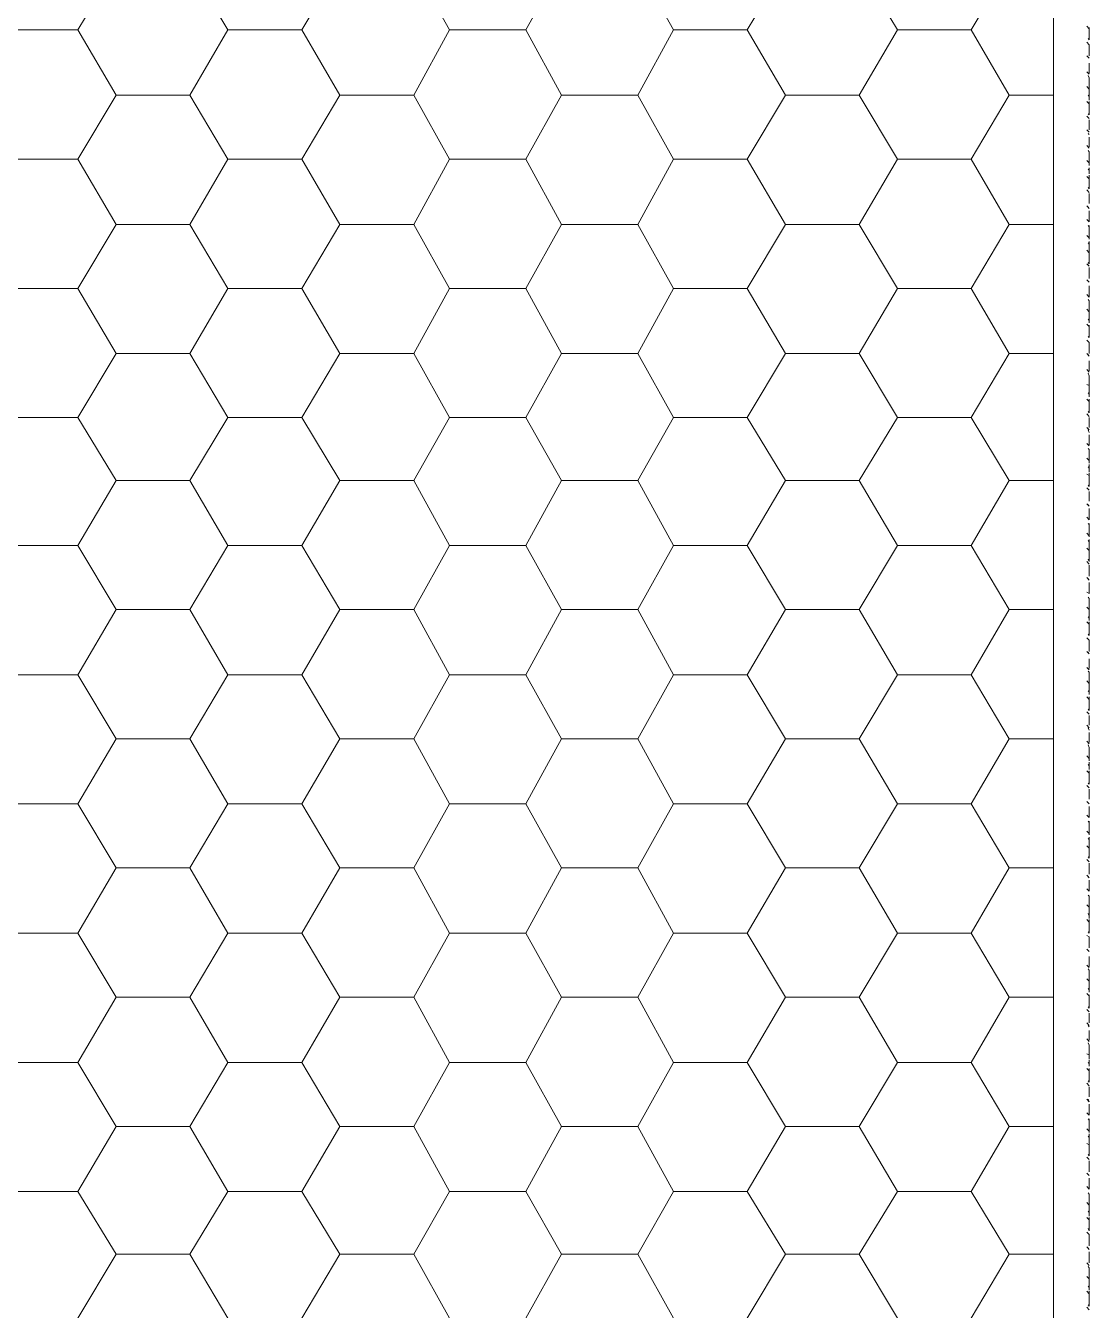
# Model space of a CAD drawing. Header units: millimetres. Extents: x 2928 to 3112, y 1220 to 1280.
# Drawn here: x 3056.894 to 3058.324, y 1271.571 to 1273.298 of the extents above; entities that cross this region are included whole.
import ezdxf

# ---------------------------------------------------------------- set-up
doc = ezdxf.new("R2010")
doc.units = ezdxf.units.MM

msp = doc.modelspace()

# ---------------------------------------------------------------- linework, layer by layer
at = {"color": 7, "linetype": 'Continuous', "lineweight": 5, "true_color": 0x000007}
for points in [[(3058.27562, 1268.15632), (3052.47342, 1268.15632), (3058.27562, 1268.15632), (3058.27562, 1274.95752), (3052.47342, 1274.95752), (3052.47342, 1268.15632)], [(3058.27562, 1268.15632), (3058.27562, 1274.95752), (3058.27562, 1274.95752)]]:
    msp.add_lwpolyline(points, dxfattribs=at)
at = {"color": 9, "linetype": 'Continuous', "lineweight": 13, "true_color": 0xbababa}
for points in [[(3056.964, 1273.29196), (3057.01528, 1273.37796), (3057.01528, 1273.37796)], [(3057.16579, 1273.29196), (3057.11452, 1273.37796), (3057.11452, 1273.37796)], [(3057.26503, 1273.29196), (3057.3163, 1273.37796), (3057.3163, 1273.37796)], [(3057.46351, 1273.29196), (3057.41554, 1273.37796), (3057.41554, 1273.37796)], [(3057.56606, 1273.29196), (3057.61402, 1273.37796), (3057.61402, 1273.37796)], [(3057.76453, 1273.29196), (3057.71657, 1273.37796), (3057.71657, 1273.37796)], [(3057.86377, 1273.29196), (3057.91505, 1273.37796), (3057.91505, 1273.37796)], [(3058.06556, 1273.29196), (3058.01429, 1273.37796), (3058.01429, 1273.37796)], [(3058.1648, 1273.29196), (3058.21607, 1273.37796), (3058.21607, 1273.37796)], [(3056.86476, 1273.29196), (3056.964, 1273.29196), (3056.964, 1273.29196)], [(3057.01528, 1273.2043), (3056.964, 1273.29196), (3056.964, 1273.29196)], [(3057.11452, 1273.2043), (3057.16579, 1273.29196), (3057.16579, 1273.29196)], [(3057.16579, 1273.29196), (3057.26503, 1273.29196), (3057.26503, 1273.29196)], [(3057.3163, 1273.2043), (3057.26503, 1273.29196), (3057.26503, 1273.29196)], [(3057.41554, 1273.2043), (3057.46351, 1273.29196), (3057.46351, 1273.29196)], [(3057.46351, 1273.29196), (3057.56606, 1273.29196), (3057.56606, 1273.29196)], [(3057.61402, 1273.2043), (3057.56606, 1273.29196), (3057.56606, 1273.29196)], [(3057.71657, 1273.2043), (3057.76453, 1273.29196), (3057.76453, 1273.29196)], [(3057.76453, 1273.29196), (3057.86377, 1273.29196), (3057.86377, 1273.29196)], [(3057.91505, 1273.2043), (3057.86377, 1273.29196), (3057.86377, 1273.29196)], [(3058.01429, 1273.2043), (3058.06556, 1273.29196), (3058.06556, 1273.29196)], [(3058.06556, 1273.29196), (3058.1648, 1273.29196), (3058.1648, 1273.29196)], [(3058.21607, 1273.2043), (3058.1648, 1273.29196), (3058.1648, 1273.29196)], [(3056.964, 1273.11829), (3057.01528, 1273.2043), (3057.01528, 1273.2043)], [(3057.01528, 1273.2043), (3057.11452, 1273.2043), (3057.11452, 1273.2043)], [(3057.16579, 1273.11829), (3057.11452, 1273.2043), (3057.11452, 1273.2043)], [(3057.26503, 1273.11829), (3057.3163, 1273.2043), (3057.3163, 1273.2043)], [(3057.3163, 1273.2043), (3057.41554, 1273.2043), (3057.41554, 1273.2043)], [(3057.46351, 1273.11829), (3057.41554, 1273.2043), (3057.41554, 1273.2043)], [(3057.56606, 1273.11829), (3057.61402, 1273.2043), (3057.61402, 1273.2043)], [(3057.61402, 1273.2043), (3057.71657, 1273.2043), (3057.71657, 1273.2043)], [(3057.76453, 1273.11829), (3057.71657, 1273.2043), (3057.71657, 1273.2043)], [(3057.86377, 1273.11829), (3057.91505, 1273.2043), (3057.91505, 1273.2043)], [(3057.91505, 1273.2043), (3058.01429, 1273.2043), (3058.01429, 1273.2043)], [(3058.06556, 1273.11829), (3058.01429, 1273.2043), (3058.01429, 1273.2043)], [(3058.1648, 1273.11829), (3058.21607, 1273.2043), (3058.21607, 1273.2043)], [(3058.21607, 1273.2043), (3058.27562, 1273.2043), (3058.27562, 1273.2043)], [(3056.86476, 1273.11829), (3056.964, 1273.11829), (3056.964, 1273.11829)], [(3057.01528, 1273.03063), (3056.964, 1273.11829), (3056.964, 1273.11829)], [(3057.11452, 1273.03063), (3057.16579, 1273.11829), (3057.16579, 1273.11829)], [(3057.16579, 1273.11829), (3057.26503, 1273.11829), (3057.26503, 1273.11829)], [(3057.3163, 1273.03063), (3057.26503, 1273.11829), (3057.26503, 1273.11829)], [(3057.41554, 1273.03063), (3057.46351, 1273.11829), (3057.46351, 1273.11829)], [(3057.46351, 1273.11829), (3057.56606, 1273.11829), (3057.56606, 1273.11829)], [(3057.61402, 1273.03063), (3057.56606, 1273.11829), (3057.56606, 1273.11829)], [(3057.71657, 1273.03063), (3057.76453, 1273.11829), (3057.76453, 1273.11829)], [(3057.76453, 1273.11829), (3057.86377, 1273.11829), (3057.86377, 1273.11829)], [(3057.91505, 1273.03063), (3057.86377, 1273.11829), (3057.86377, 1273.11829)], [(3058.01429, 1273.03063), (3058.06556, 1273.11829), (3058.06556, 1273.11829)], [(3058.06556, 1273.11829), (3058.1648, 1273.11829), (3058.1648, 1273.11829)], [(3058.21607, 1273.03063), (3058.1648, 1273.11829), (3058.1648, 1273.11829)], [(3056.964, 1272.94462), (3057.01528, 1273.03063), (3057.01528, 1273.03063)], [(3057.01528, 1273.03063), (3057.11452, 1273.03063), (3057.11452, 1273.03063)], [(3057.16579, 1272.94462), (3057.11452, 1273.03063), (3057.11452, 1273.03063)], [(3057.26503, 1272.94462), (3057.3163, 1273.03063), (3057.3163, 1273.03063)], [(3057.3163, 1273.03063), (3057.41554, 1273.03063), (3057.41554, 1273.03063)], [(3057.46351, 1272.94462), (3057.41554, 1273.03063), (3057.41554, 1273.03063)], [(3057.56606, 1272.94462), (3057.61402, 1273.03063), (3057.61402, 1273.03063)], [(3057.61402, 1273.03063), (3057.71657, 1273.03063), (3057.71657, 1273.03063)], [(3057.76453, 1272.94462), (3057.71657, 1273.03063), (3057.71657, 1273.03063)], [(3057.86377, 1272.94462), (3057.91505, 1273.03063), (3057.91505, 1273.03063)], [(3057.91505, 1273.03063), (3058.01429, 1273.03063), (3058.01429, 1273.03063)], [(3058.06556, 1272.94462), (3058.01429, 1273.03063), (3058.01429, 1273.03063)], [(3058.1648, 1272.94462), (3058.21607, 1273.03063), (3058.21607, 1273.03063)], [(3058.21607, 1273.03063), (3058.27562, 1273.03063), (3058.27562, 1273.03063)], [(3056.86476, 1272.94462), (3056.964, 1272.94462), (3056.964, 1272.94462)], [(3057.01528, 1272.85696), (3056.964, 1272.94462), (3056.964, 1272.94462)], [(3057.11452, 1272.85696), (3057.16579, 1272.94462), (3057.16579, 1272.94462)], [(3057.16579, 1272.94462), (3057.26503, 1272.94462), (3057.26503, 1272.94462)], [(3057.3163, 1272.85696), (3057.26503, 1272.94462), (3057.26503, 1272.94462)], [(3057.41554, 1272.85696), (3057.46351, 1272.94462), (3057.46351, 1272.94462)], [(3057.46351, 1272.94462), (3057.56606, 1272.94462), (3057.56606, 1272.94462)], [(3057.61402, 1272.85696), (3057.56606, 1272.94462), (3057.56606, 1272.94462)], [(3057.71657, 1272.85696), (3057.76453, 1272.94462), (3057.76453, 1272.94462)], [(3057.76453, 1272.94462), (3057.86377, 1272.94462), (3057.86377, 1272.94462)], [(3057.91505, 1272.85696), (3057.86377, 1272.94462), (3057.86377, 1272.94462)], [(3058.01429, 1272.85696), (3058.06556, 1272.94462), (3058.06556, 1272.94462)], [(3058.06556, 1272.94462), (3058.1648, 1272.94462), (3058.1648, 1272.94462)], [(3058.21607, 1272.85696), (3058.1648, 1272.94462), (3058.1648, 1272.94462)], [(3056.964, 1272.77095), (3057.01528, 1272.85696), (3057.01528, 1272.85696)], [(3057.01528, 1272.85696), (3057.11452, 1272.85696), (3057.11452, 1272.85696)], [(3057.16579, 1272.77095), (3057.11452, 1272.85696), (3057.11452, 1272.85696)], [(3057.26503, 1272.77095), (3057.3163, 1272.85696), (3057.3163, 1272.85696)], [(3057.3163, 1272.85696), (3057.41554, 1272.85696), (3057.41554, 1272.85696)], [(3057.46351, 1272.77095), (3057.41554, 1272.85696), (3057.41554, 1272.85696)], [(3057.56606, 1272.77095), (3057.61402, 1272.85696), (3057.61402, 1272.85696)], [(3057.61402, 1272.85696), (3057.71657, 1272.85696), (3057.71657, 1272.85696)], [(3057.76453, 1272.77095), (3057.71657, 1272.85696), (3057.71657, 1272.85696)], [(3057.86377, 1272.77095), (3057.91505, 1272.85696), (3057.91505, 1272.85696)], [(3057.91505, 1272.85696), (3058.01429, 1272.85696), (3058.01429, 1272.85696)], [(3058.06556, 1272.77095), (3058.01429, 1272.85696), (3058.01429, 1272.85696)], [(3058.1648, 1272.77095), (3058.21607, 1272.85696), (3058.21607, 1272.85696)], [(3058.21607, 1272.85696), (3058.27562, 1272.85696), (3058.27562, 1272.85696)], [(3056.86476, 1272.77095), (3056.964, 1272.77095), (3056.964, 1272.77095)], [(3057.01528, 1272.6866), (3056.964, 1272.77095), (3056.964, 1272.77095)], [(3057.11452, 1272.6866), (3057.16579, 1272.77095), (3057.16579, 1272.77095)], [(3057.16579, 1272.77095), (3057.26503, 1272.77095), (3057.26503, 1272.77095)], [(3057.3163, 1272.6866), (3057.26503, 1272.77095), (3057.26503, 1272.77095)], [(3057.41554, 1272.6866), (3057.46351, 1272.77095), (3057.46351, 1272.77095)], [(3057.46351, 1272.77095), (3057.56606, 1272.77095), (3057.56606, 1272.77095)], [(3057.61402, 1272.6866), (3057.56606, 1272.77095), (3057.56606, 1272.77095)], [(3057.71657, 1272.6866), (3057.76453, 1272.77095), (3057.76453, 1272.77095)], [(3057.76453, 1272.77095), (3057.86377, 1272.77095), (3057.86377, 1272.77095)], [(3057.91505, 1272.6866), (3057.86377, 1272.77095), (3057.86377, 1272.77095)], [(3058.01429, 1272.6866), (3058.06556, 1272.77095), (3058.06556, 1272.77095)], [(3058.06556, 1272.77095), (3058.1648, 1272.77095), (3058.1648, 1272.77095)], [(3058.21607, 1272.6866), (3058.1648, 1272.77095), (3058.1648, 1272.77095)], [(3056.964, 1272.59894), (3057.01528, 1272.6866), (3057.01528, 1272.6866)], [(3057.01528, 1272.6866), (3057.11452, 1272.6866), (3057.11452, 1272.6866)], [(3057.16579, 1272.59894), (3057.11452, 1272.6866), (3057.11452, 1272.6866)], [(3057.26503, 1272.59894), (3057.3163, 1272.6866), (3057.3163, 1272.6866)], [(3057.3163, 1272.6866), (3057.41554, 1272.6866), (3057.41554, 1272.6866)], [(3057.46351, 1272.59894), (3057.41554, 1272.6866), (3057.41554, 1272.6866)], [(3057.56606, 1272.59894), (3057.61402, 1272.6866), (3057.61402, 1272.6866)], [(3057.61402, 1272.6866), (3057.71657, 1272.6866), (3057.71657, 1272.6866)], [(3057.76453, 1272.59894), (3057.71657, 1272.6866), (3057.71657, 1272.6866)], [(3057.86377, 1272.59894), (3057.91505, 1272.6866), (3057.91505, 1272.6866)], [(3057.91505, 1272.6866), (3058.01429, 1272.6866), (3058.01429, 1272.6866)], [(3058.06556, 1272.59894), (3058.01429, 1272.6866), (3058.01429, 1272.6866)], [(3058.1648, 1272.59894), (3058.21607, 1272.6866), (3058.21607, 1272.6866)], [(3058.21607, 1272.6866), (3058.27562, 1272.6866), (3058.27562, 1272.6866)], [(3056.86476, 1272.59894), (3056.964, 1272.59894), (3056.964, 1272.59894)], [(3057.01528, 1272.51293), (3056.964, 1272.59894), (3056.964, 1272.59894)], [(3057.11452, 1272.51293), (3057.16579, 1272.59894), (3057.16579, 1272.59894)], [(3057.16579, 1272.59894), (3057.26503, 1272.59894), (3057.26503, 1272.59894)], [(3057.3163, 1272.51293), (3057.26503, 1272.59894), (3057.26503, 1272.59894)], [(3057.41554, 1272.51293), (3057.46351, 1272.59894), (3057.46351, 1272.59894)], [(3057.46351, 1272.59894), (3057.56606, 1272.59894), (3057.56606, 1272.59894)], [(3057.61402, 1272.51293), (3057.56606, 1272.59894), (3057.56606, 1272.59894)], [(3057.71657, 1272.51293), (3057.76453, 1272.59894), (3057.76453, 1272.59894)], [(3057.76453, 1272.59894), (3057.86377, 1272.59894), (3057.86377, 1272.59894)], [(3057.91505, 1272.51293), (3057.86377, 1272.59894), (3057.86377, 1272.59894)], [(3058.01429, 1272.51293), (3058.06556, 1272.59894), (3058.06556, 1272.59894)], [(3058.06556, 1272.59894), (3058.1648, 1272.59894), (3058.1648, 1272.59894)], [(3058.21607, 1272.51293), (3058.1648, 1272.59894), (3058.1648, 1272.59894)], [(3056.964, 1272.42527), (3057.01528, 1272.51293), (3057.01528, 1272.51293)], [(3057.01528, 1272.51293), (3057.11452, 1272.51293), (3057.11452, 1272.51293)], [(3057.16579, 1272.42527), (3057.11452, 1272.51293), (3057.11452, 1272.51293)], [(3057.26503, 1272.42527), (3057.3163, 1272.51293), (3057.3163, 1272.51293)], [(3057.3163, 1272.51293), (3057.41554, 1272.51293), (3057.41554, 1272.51293)], [(3057.46351, 1272.42527), (3057.41554, 1272.51293), (3057.41554, 1272.51293)], [(3057.56606, 1272.42527), (3057.61402, 1272.51293), (3057.61402, 1272.51293)], [(3057.61402, 1272.51293), (3057.71657, 1272.51293), (3057.71657, 1272.51293)], [(3057.76453, 1272.42527), (3057.71657, 1272.51293), (3057.71657, 1272.51293)], [(3057.86377, 1272.42527), (3057.91505, 1272.51293), (3057.91505, 1272.51293)], [(3057.91505, 1272.51293), (3058.01429, 1272.51293), (3058.01429, 1272.51293)], [(3058.06556, 1272.42527), (3058.01429, 1272.51293), (3058.01429, 1272.51293)], [(3058.1648, 1272.42527), (3058.21607, 1272.51293), (3058.21607, 1272.51293)], [(3058.21607, 1272.51293), (3058.27562, 1272.51293), (3058.27562, 1272.51293)], [(3056.86476, 1272.42527), (3056.964, 1272.42527), (3056.964, 1272.42527)], [(3057.01528, 1272.33926), (3056.964, 1272.42527), (3056.964, 1272.42527)], [(3057.11452, 1272.33926), (3057.16579, 1272.42527), (3057.16579, 1272.42527)], [(3057.16579, 1272.42527), (3057.26503, 1272.42527), (3057.26503, 1272.42527)], [(3057.3163, 1272.33926), (3057.26503, 1272.42527), (3057.26503, 1272.42527)], [(3057.41554, 1272.33926), (3057.46351, 1272.42527), (3057.46351, 1272.42527)], [(3057.46351, 1272.42527), (3057.56606, 1272.42527), (3057.56606, 1272.42527)], [(3057.61402, 1272.33926), (3057.56606, 1272.42527), (3057.56606, 1272.42527)], [(3057.71657, 1272.33926), (3057.76453, 1272.42527), (3057.76453, 1272.42527)], [(3057.76453, 1272.42527), (3057.86377, 1272.42527), (3057.86377, 1272.42527)], [(3057.91505, 1272.33926), (3057.86377, 1272.42527), (3057.86377, 1272.42527)], [(3058.01429, 1272.33926), (3058.06556, 1272.42527), (3058.06556, 1272.42527)], [(3058.06556, 1272.42527), (3058.1648, 1272.42527), (3058.1648, 1272.42527)], [(3058.21607, 1272.33926), (3058.1648, 1272.42527), (3058.1648, 1272.42527)], [(3056.964, 1272.2516), (3057.01528, 1272.33926), (3057.01528, 1272.33926)], [(3057.01528, 1272.33926), (3057.11452, 1272.33926), (3057.11452, 1272.33926)], [(3057.16579, 1272.2516), (3057.11452, 1272.33926), (3057.11452, 1272.33926)], [(3057.26503, 1272.2516), (3057.3163, 1272.33926), (3057.3163, 1272.33926)], [(3057.3163, 1272.33926), (3057.41554, 1272.33926), (3057.41554, 1272.33926)], [(3057.46351, 1272.2516), (3057.41554, 1272.33926), (3057.41554, 1272.33926)], [(3057.56606, 1272.2516), (3057.61402, 1272.33926), (3057.61402, 1272.33926)], [(3057.61402, 1272.33926), (3057.71657, 1272.33926), (3057.71657, 1272.33926)], [(3057.76453, 1272.2516), (3057.71657, 1272.33926), (3057.71657, 1272.33926)], [(3057.86377, 1272.2516), (3057.91505, 1272.33926), (3057.91505, 1272.33926)], [(3057.91505, 1272.33926), (3058.01429, 1272.33926), (3058.01429, 1272.33926)], [(3058.06556, 1272.2516), (3058.01429, 1272.33926), (3058.01429, 1272.33926)], [(3058.1648, 1272.2516), (3058.21607, 1272.33926), (3058.21607, 1272.33926)], [(3058.21607, 1272.33926), (3058.27562, 1272.33926), (3058.27562, 1272.33926)], [(3056.86476, 1272.2516), (3056.964, 1272.2516), (3056.964, 1272.2516)], [(3057.01528, 1272.16559), (3056.964, 1272.2516), (3056.964, 1272.2516)], [(3057.11452, 1272.16559), (3057.16579, 1272.2516), (3057.16579, 1272.2516)], [(3057.16579, 1272.2516), (3057.26503, 1272.2516), (3057.26503, 1272.2516)], [(3057.3163, 1272.16559), (3057.26503, 1272.2516), (3057.26503, 1272.2516)], [(3057.41554, 1272.16559), (3057.46351, 1272.2516), (3057.46351, 1272.2516)], [(3057.46351, 1272.2516), (3057.56606, 1272.2516), (3057.56606, 1272.2516)], [(3057.61402, 1272.16559), (3057.56606, 1272.2516), (3057.56606, 1272.2516)], [(3057.71657, 1272.16559), (3057.76453, 1272.2516), (3057.76453, 1272.2516)], [(3057.76453, 1272.2516), (3057.86377, 1272.2516), (3057.86377, 1272.2516)], [(3057.91505, 1272.16559), (3057.86377, 1272.2516), (3057.86377, 1272.2516)], [(3058.01429, 1272.16559), (3058.06556, 1272.2516), (3058.06556, 1272.2516)], [(3058.06556, 1272.2516), (3058.1648, 1272.2516), (3058.1648, 1272.2516)], [(3058.21607, 1272.16559), (3058.1648, 1272.2516), (3058.1648, 1272.2516)], [(3056.964, 1272.07793), (3057.01528, 1272.16559), (3057.01528, 1272.16559)], [(3057.01528, 1272.16559), (3057.11452, 1272.16559), (3057.11452, 1272.16559)], [(3057.16579, 1272.07793), (3057.11452, 1272.16559), (3057.11452, 1272.16559)], [(3057.26503, 1272.07793), (3057.3163, 1272.16559), (3057.3163, 1272.16559)], [(3057.3163, 1272.16559), (3057.41554, 1272.16559), (3057.41554, 1272.16559)], [(3057.46351, 1272.07793), (3057.41554, 1272.16559), (3057.41554, 1272.16559)], [(3057.56606, 1272.07793), (3057.61402, 1272.16559), (3057.61402, 1272.16559)], [(3057.61402, 1272.16559), (3057.71657, 1272.16559), (3057.71657, 1272.16559)], [(3057.76453, 1272.07793), (3057.71657, 1272.16559), (3057.71657, 1272.16559)], [(3057.86377, 1272.07793), (3057.91505, 1272.16559), (3057.91505, 1272.16559)], [(3057.91505, 1272.16559), (3058.01429, 1272.16559), (3058.01429, 1272.16559)], [(3058.06556, 1272.07793), (3058.01429, 1272.16559), (3058.01429, 1272.16559)], [(3058.1648, 1272.07793), (3058.21607, 1272.16559), (3058.21607, 1272.16559)], [(3058.21607, 1272.16559), (3058.27562, 1272.16559), (3058.27562, 1272.16559)], [(3056.86476, 1272.07793), (3056.964, 1272.07793), (3056.964, 1272.07793)], [(3057.01528, 1271.99192), (3056.964, 1272.07793), (3056.964, 1272.07793)], [(3057.11452, 1271.99192), (3057.16579, 1272.07793), (3057.16579, 1272.07793)], [(3057.16579, 1272.07793), (3057.26503, 1272.07793), (3057.26503, 1272.07793)], [(3057.3163, 1271.99192), (3057.26503, 1272.07793), (3057.26503, 1272.07793)], [(3057.41554, 1271.99192), (3057.46351, 1272.07793), (3057.46351, 1272.07793)], [(3057.46351, 1272.07793), (3057.56606, 1272.07793), (3057.56606, 1272.07793)], [(3057.61402, 1271.99192), (3057.56606, 1272.07793), (3057.56606, 1272.07793)], [(3057.71657, 1271.99192), (3057.76453, 1272.07793), (3057.76453, 1272.07793)], [(3057.76453, 1272.07793), (3057.86377, 1272.07793), (3057.86377, 1272.07793)], [(3057.91505, 1271.99192), (3057.86377, 1272.07793), (3057.86377, 1272.07793)], [(3058.01429, 1271.99192), (3058.06556, 1272.07793), (3058.06556, 1272.07793)], [(3058.06556, 1272.07793), (3058.1648, 1272.07793), (3058.1648, 1272.07793)], [(3058.21607, 1271.99192), (3058.1648, 1272.07793), (3058.1648, 1272.07793)], [(3056.964, 1271.90426), (3057.01528, 1271.99192), (3057.01528, 1271.99192)], [(3057.01528, 1271.99192), (3057.11452, 1271.99192), (3057.11452, 1271.99192)], [(3057.16579, 1271.90426), (3057.11452, 1271.99192), (3057.11452, 1271.99192)], [(3057.26503, 1271.90426), (3057.3163, 1271.99192), (3057.3163, 1271.99192)], [(3057.3163, 1271.99192), (3057.41554, 1271.99192), (3057.41554, 1271.99192)], [(3057.46351, 1271.90426), (3057.41554, 1271.99192), (3057.41554, 1271.99192)], [(3057.56606, 1271.90426), (3057.61402, 1271.99192), (3057.61402, 1271.99192)], [(3057.61402, 1271.99192), (3057.71657, 1271.99192), (3057.71657, 1271.99192)], [(3057.76453, 1271.90426), (3057.71657, 1271.99192), (3057.71657, 1271.99192)], [(3057.86377, 1271.90426), (3057.91505, 1271.99192), (3057.91505, 1271.99192)], [(3057.91505, 1271.99192), (3058.01429, 1271.99192), (3058.01429, 1271.99192)], [(3058.06556, 1271.90426), (3058.01429, 1271.99192), (3058.01429, 1271.99192)], [(3058.1648, 1271.90426), (3058.21607, 1271.99192), (3058.21607, 1271.99192)], [(3058.21607, 1271.99192), (3058.27562, 1271.99192), (3058.27562, 1271.99192)], [(3056.86476, 1271.90426), (3056.964, 1271.90426), (3056.964, 1271.90426)], [(3057.01528, 1271.81825), (3056.964, 1271.90426), (3056.964, 1271.90426)], [(3057.11452, 1271.81825), (3057.16579, 1271.90426), (3057.16579, 1271.90426)], [(3057.16579, 1271.90426), (3057.26503, 1271.90426), (3057.26503, 1271.90426)], [(3057.3163, 1271.81825), (3057.26503, 1271.90426), (3057.26503, 1271.90426)], [(3057.41554, 1271.81825), (3057.46351, 1271.90426), (3057.46351, 1271.90426)], [(3057.46351, 1271.90426), (3057.56606, 1271.90426), (3057.56606, 1271.90426)], [(3057.61402, 1271.81825), (3057.56606, 1271.90426), (3057.56606, 1271.90426)], [(3057.71657, 1271.81825), (3057.76453, 1271.90426), (3057.76453, 1271.90426)], [(3057.76453, 1271.90426), (3057.86377, 1271.90426), (3057.86377, 1271.90426)], [(3057.91505, 1271.81825), (3057.86377, 1271.90426), (3057.86377, 1271.90426)], [(3058.01429, 1271.81825), (3058.06556, 1271.90426), (3058.06556, 1271.90426)], [(3058.06556, 1271.90426), (3058.1648, 1271.90426), (3058.1648, 1271.90426)], [(3058.21607, 1271.81825), (3058.1648, 1271.90426), (3058.1648, 1271.90426)], [(3056.964, 1271.73059), (3057.01528, 1271.81825), (3057.01528, 1271.81825)], [(3057.01528, 1271.81825), (3057.11452, 1271.81825), (3057.11452, 1271.81825)], [(3057.16579, 1271.73059), (3057.11452, 1271.81825), (3057.11452, 1271.81825)], [(3057.26503, 1271.73059), (3057.3163, 1271.81825), (3057.3163, 1271.81825)], [(3057.3163, 1271.81825), (3057.41554, 1271.81825), (3057.41554, 1271.81825)], [(3057.46351, 1271.73059), (3057.41554, 1271.81825), (3057.41554, 1271.81825)], [(3057.56606, 1271.73059), (3057.61402, 1271.81825), (3057.61402, 1271.81825)], [(3057.61402, 1271.81825), (3057.71657, 1271.81825), (3057.71657, 1271.81825)], [(3057.76453, 1271.73059), (3057.71657, 1271.81825), (3057.71657, 1271.81825)], [(3057.86377, 1271.73059), (3057.91505, 1271.81825), (3057.91505, 1271.81825)], [(3057.91505, 1271.81825), (3058.01429, 1271.81825), (3058.01429, 1271.81825)], [(3058.06556, 1271.73059), (3058.01429, 1271.81825), (3058.01429, 1271.81825)], [(3058.1648, 1271.73059), (3058.21607, 1271.81825), (3058.21607, 1271.81825)], [(3058.21607, 1271.81825), (3058.27562, 1271.81825), (3058.27562, 1271.81825)], [(3056.86476, 1271.73059), (3056.964, 1271.73059), (3056.964, 1271.73059)], [(3057.01528, 1271.64624), (3056.964, 1271.73059), (3056.964, 1271.73059)], [(3057.11452, 1271.64624), (3057.16579, 1271.73059), (3057.16579, 1271.73059)], [(3057.16579, 1271.73059), (3057.26503, 1271.73059), (3057.26503, 1271.73059)], [(3057.3163, 1271.64624), (3057.26503, 1271.73059), (3057.26503, 1271.73059)], [(3057.41554, 1271.64624), (3057.46351, 1271.73059), (3057.46351, 1271.73059)], [(3057.46351, 1271.73059), (3057.56606, 1271.73059), (3057.56606, 1271.73059)], [(3057.61402, 1271.64624), (3057.56606, 1271.73059), (3057.56606, 1271.73059)], [(3057.71657, 1271.64624), (3057.76453, 1271.73059), (3057.76453, 1271.73059)], [(3057.76453, 1271.73059), (3057.86377, 1271.73059), (3057.86377, 1271.73059)], [(3057.91505, 1271.64624), (3057.86377, 1271.73059), (3057.86377, 1271.73059)], [(3058.01429, 1271.64624), (3058.06556, 1271.73059), (3058.06556, 1271.73059)], [(3058.06556, 1271.73059), (3058.1648, 1271.73059), (3058.1648, 1271.73059)], [(3058.21607, 1271.64624), (3058.1648, 1271.73059), (3058.1648, 1271.73059)], [(3056.964, 1271.56023), (3057.01528, 1271.64624), (3057.01528, 1271.64624)], [(3057.01528, 1271.64624), (3057.11452, 1271.64624), (3057.11452, 1271.64624)], [(3057.16579, 1271.56023), (3057.11452, 1271.64624), (3057.11452, 1271.64624)], [(3057.26503, 1271.56023), (3057.3163, 1271.64624), (3057.3163, 1271.64624)], [(3057.3163, 1271.64624), (3057.41554, 1271.64624), (3057.41554, 1271.64624)], [(3057.46351, 1271.56023), (3057.41554, 1271.64624), (3057.41554, 1271.64624)], [(3057.56606, 1271.56023), (3057.61402, 1271.64624), (3057.61402, 1271.64624)], [(3057.61402, 1271.64624), (3057.71657, 1271.64624), (3057.71657, 1271.64624)], [(3057.76453, 1271.56023), (3057.71657, 1271.64624), (3057.71657, 1271.64624)], [(3057.86377, 1271.56023), (3057.91505, 1271.64624), (3057.91505, 1271.64624)], [(3057.91505, 1271.64624), (3058.01429, 1271.64624), (3058.01429, 1271.64624)], [(3058.06556, 1271.56023), (3058.01429, 1271.64624), (3058.01429, 1271.64624)], [(3058.1648, 1271.56023), (3058.21607, 1271.64624), (3058.21607, 1271.64624)], [(3058.21607, 1271.64624), (3058.27562, 1271.64624), (3058.27562, 1271.64624)]]:
    msp.add_lwpolyline(points, dxfattribs=at)
at = {"color": 7, "linetype": 'Continuous', "lineweight": 20, "true_color": 0x000007}
for points in [[(3058.32358, 1273.29361), (3058.32027, 1273.29692), (3058.32027, 1273.29692)], [(3058.32358, 1273.287), (3058.32358, 1273.27873), (3058.32358, 1273.27873)], [(3058.32358, 1273.27211), (3058.32027, 1273.27542), (3058.32027, 1273.27542)], [(3058.32358, 1273.2688), (3058.32358, 1273.25722), (3058.32358, 1273.25722)], [(3058.32358, 1273.25392), (3058.32027, 1273.25722), (3058.32027, 1273.25722)], [(3058.32358, 1273.2473), (3058.32358, 1273.23903), (3058.32358, 1273.23903)], [(3058.32358, 1273.23241), (3058.32027, 1273.23572), (3058.32027, 1273.23572)], [(3058.32358, 1273.21257), (3058.32027, 1273.21587), (3058.32027, 1273.21587)], [(3058.32358, 1273.22745), (3058.32358, 1273.21753), (3058.32358, 1273.21753)], [(3058.32358, 1273.19272), (3058.32027, 1273.19603), (3058.32027, 1273.19603)], [(3058.32358, 1273.20926), (3058.32358, 1273.19768), (3058.32358, 1273.19768)], [(3058.32358, 1273.18776), (3058.32358, 1273.17783), (3058.32358, 1273.17783)], [(3058.32358, 1273.17287), (3058.32027, 1273.17618), (3058.32027, 1273.17618)], [(3058.32358, 1273.16956), (3058.32358, 1273.15798), (3058.32358, 1273.15798)], [(3058.32358, 1273.15468), (3058.32027, 1273.15798), (3058.32027, 1273.15798)], [(3058.32358, 1273.14806), (3058.32358, 1273.13648), (3058.32358, 1273.13648)], [(3058.32358, 1273.13317), (3058.32027, 1273.13648), (3058.32027, 1273.13648)], [(3058.32358, 1273.12821), (3058.32358, 1273.11829), (3058.32358, 1273.11829)], [(3058.32358, 1273.11333), (3058.32027, 1273.11663), (3058.32027, 1273.11663)], [(3058.32358, 1273.09182), (3058.32027, 1273.09513), (3058.32027, 1273.09513)], [(3058.32358, 1273.10671), (3058.32358, 1273.09844), (3058.32358, 1273.09844)], [(3058.32358, 1273.07363), (3058.32027, 1273.07694), (3058.32027, 1273.07694)], [(3058.32358, 1273.08852), (3058.32358, 1273.07859), (3058.32358, 1273.07859)], [(3058.32358, 1273.06701), (3058.32358, 1273.05874), (3058.32358, 1273.05874)], [(3058.32358, 1273.05213), (3058.32027, 1273.05544), (3058.32027, 1273.05544)], [(3058.32358, 1273.04882), (3058.32358, 1273.03724), (3058.32358, 1273.03724)], [(3058.32358, 1273.03393), (3058.32027, 1273.03724), (3058.32027, 1273.03724)], [(3058.32358, 1273.02897), (3058.32358, 1273.01905), (3058.32358, 1273.01905)], [(3058.32358, 1273.01243), (3058.32027, 1273.01574), (3058.32027, 1273.01574)], [(3058.32358, 1273.00747), (3058.32358, 1272.99755), (3058.32358, 1272.99755)], [(3058.32358, 1272.99259), (3058.32027, 1272.99589), (3058.32027, 1272.99589)], [(3058.32358, 1272.98928), (3058.32358, 1272.9777), (3058.32358, 1272.9777)], [(3058.32358, 1272.97439), (3058.32027, 1272.9777), (3058.32027, 1272.9777)], [(3058.32358, 1272.95289), (3058.32027, 1272.9562), (3058.32027, 1272.9562)], [(3058.32358, 1272.96778), (3058.32358, 1272.95785), (3058.32358, 1272.95785)], [(3058.32358, 1272.93304), (3058.32027, 1272.93635), (3058.32027, 1272.93635)], [(3058.32358, 1272.94793), (3058.32358, 1272.938), (3058.32358, 1272.938)], [(3058.32358, 1272.92808), (3058.32358, 1272.91981), (3058.32358, 1272.91981)], [(3058.32358, 1272.91319), (3058.32027, 1272.9165), (3058.32027, 1272.9165)], [(3058.32358, 1272.90823), (3058.32358, 1272.89831), (3058.32358, 1272.89831)], [(3058.32358, 1272.89335), (3058.32027, 1272.89665), (3058.32027, 1272.89665)], [(3058.32358, 1272.88673), (3058.32358, 1272.87846), (3058.32358, 1272.87846)], [(3058.32358, 1272.87184), (3058.32027, 1272.87515), (3058.32027, 1272.87515)], [(3058.32358, 1272.86854), (3058.32358, 1272.85696), (3058.32358, 1272.85696)], [(3058.32358, 1272.85365), (3058.32027, 1272.85696), (3058.32027, 1272.85696)], [(3058.32358, 1272.83215), (3058.32027, 1272.83546), (3058.32027, 1272.83546)], [(3058.32358, 1272.84703), (3058.32358, 1272.83876), (3058.32358, 1272.83876)], [(3058.32358, 1272.81395), (3058.32027, 1272.81561), (3058.32027, 1272.81561)], [(3058.32358, 1272.82719), (3058.32358, 1272.81726), (3058.32358, 1272.81726)], [(3058.32358, 1272.80899), (3058.32358, 1272.79907), (3058.32358, 1272.79907)], [(3058.32358, 1272.79245), (3058.32027, 1272.79576), (3058.32027, 1272.79576)], [(3058.32358, 1272.78749), (3058.32358, 1272.77757), (3058.32358, 1272.77757)], [(3058.32358, 1272.7726), (3058.32027, 1272.77591), (3058.32027, 1272.77591)], [(3058.32358, 1272.7693), (3058.32358, 1272.75772), (3058.32358, 1272.75772)], [(3058.32358, 1272.75441), (3058.32027, 1272.75772), (3058.32027, 1272.75772)], [(3058.32358, 1272.74779), (3058.32358, 1272.73622), (3058.32358, 1272.73622)], [(3058.32358, 1272.73291), (3058.32027, 1272.73622), (3058.32027, 1272.73622)], [(3058.32358, 1272.71306), (3058.32027, 1272.71637), (3058.32027, 1272.71637)], [(3058.32358, 1272.72795), (3058.32358, 1272.71802), (3058.32358, 1272.71802)], [(3058.32358, 1272.69321), (3058.32027, 1272.69487), (3058.32027, 1272.69487)], [(3058.32358, 1272.7081), (3058.32358, 1272.69818), (3058.32358, 1272.69818)], [(3058.32358, 1272.68825), (3058.32358, 1272.67833), (3058.32358, 1272.67833)], [(3058.32358, 1272.67337), (3058.32027, 1272.67667), (3058.32027, 1272.67667)], [(3058.32358, 1272.66675), (3058.32358, 1272.65848), (3058.32358, 1272.65848)], [(3058.32358, 1272.65186), (3058.32027, 1272.65517), (3058.32027, 1272.65517)], [(3058.32358, 1272.64856), (3058.32358, 1272.63698), (3058.32358, 1272.63698)], [(3058.32358, 1272.63367), (3058.32027, 1272.63698), (3058.32027, 1272.63698)], [(3058.32358, 1272.62871), (3058.32358, 1272.61878), (3058.32358, 1272.61878)], [(3058.32358, 1272.61217), (3058.32027, 1272.61548), (3058.32027, 1272.61548)], [(3058.32358, 1272.59232), (3058.32027, 1272.59563), (3058.32027, 1272.59563)], [(3058.32358, 1272.60721), (3058.32358, 1272.59728), (3058.32358, 1272.59728)], [(3058.32358, 1272.57413), (3058.32027, 1272.57743), (3058.32027, 1272.57743)], [(3058.32358, 1272.58901), (3058.32358, 1272.57743), (3058.32358, 1272.57743)], [(3058.32358, 1272.55262), (3058.32027, 1272.55593), (3058.32027, 1272.55593)], [(3058.32358, 1272.56751), (3058.32358, 1272.55759), (3058.32358, 1272.55759)], [(3058.32358, 1272.54932), (3058.32358, 1272.53774), (3058.32358, 1272.53774)], [(3058.32358, 1272.53443), (3058.32027, 1272.53608), (3058.32027, 1272.53608)], [(3058.32358, 1272.52781), (3058.32358, 1272.51954), (3058.32358, 1272.51954)], [(3058.32358, 1272.51293), (3058.32027, 1272.51624), (3058.32027, 1272.51624)], [(3058.32358, 1272.50797), (3058.32358, 1272.49804), (3058.32358, 1272.49804)], [(3058.32358, 1272.49308), (3058.32027, 1272.49639), (3058.32027, 1272.49639)], [(3058.32358, 1272.47158), (3058.32027, 1272.47489), (3058.32027, 1272.47489)], [(3058.32358, 1272.48646), (3058.32358, 1272.47819), (3058.32358, 1272.47819)], [(3058.32358, 1272.45338), (3058.32027, 1272.45669), (3058.32027, 1272.45669)], [(3058.32358, 1272.46827), (3058.32358, 1272.45669), (3058.32358, 1272.45669)], [(3058.32358, 1272.43188), (3058.32027, 1272.43519), (3058.32027, 1272.43519)], [(3058.32358, 1272.44677), (3058.32358, 1272.4385), (3058.32358, 1272.4385)], [(3058.32358, 1272.42858), (3058.32358, 1272.417), (3058.32358, 1272.417)], [(3058.32358, 1272.41369), (3058.32027, 1272.417), (3058.32027, 1272.417)], [(3058.32358, 1272.40873), (3058.32358, 1272.3988), (3058.32358, 1272.3988)], [(3058.32358, 1272.39219), (3058.32027, 1272.3955), (3058.32027, 1272.3955)], [(3058.32358, 1272.38723), (3058.32358, 1272.3773), (3058.32358, 1272.3773)], [(3058.32358, 1272.37234), (3058.32027, 1272.37565), (3058.32027, 1272.37565)], [(3058.32358, 1272.36903), (3058.32358, 1272.35745), (3058.32358, 1272.35745)], [(3058.32358, 1272.35415), (3058.32027, 1272.35745), (3058.32027, 1272.35745)], [(3058.32358, 1272.33264), (3058.32027, 1272.33595), (3058.32027, 1272.33595)], [(3058.32358, 1272.34753), (3058.32358, 1272.33926), (3058.32358, 1272.33926)], [(3058.32358, 1272.3128), (3058.32027, 1272.3161), (3058.32027, 1272.3161)], [(3058.32358, 1272.32768), (3058.32358, 1272.31776), (3058.32358, 1272.31776)], [(3058.32358, 1272.30783), (3058.32358, 1272.29791), (3058.32358, 1272.29791)], [(3058.32358, 1272.29295), (3058.32027, 1272.29626), (3058.32027, 1272.29626)], [(3058.32358, 1272.28799), (3058.32358, 1272.27806), (3058.32358, 1272.27806)], [(3058.32358, 1272.2731), (3058.32027, 1272.27641), (3058.32027, 1272.27641)], [(3058.32358, 1272.26648), (3058.32358, 1272.25821), (3058.32358, 1272.25821)], [(3058.32358, 1272.2516), (3058.32027, 1272.25491), (3058.32027, 1272.25491)], [(3058.32358, 1272.24829), (3058.32358, 1272.23671), (3058.32358, 1272.23671)], [(3058.32358, 1272.2334), (3058.32027, 1272.23671), (3058.32027, 1272.23671)], [(3058.32358, 1272.22844), (3058.32358, 1272.21852), (3058.32358, 1272.21852)], [(3058.32358, 1272.2119), (3058.32027, 1272.21521), (3058.32027, 1272.21521)], [(3058.32358, 1272.19205), (3058.32027, 1272.19536), (3058.32027, 1272.19536)], [(3058.32358, 1272.20694), (3058.32358, 1272.19702), (3058.32358, 1272.19702)], [(3058.32358, 1272.17386), (3058.32027, 1272.17717), (3058.32027, 1272.17717)], [(3058.32358, 1272.18875), (3058.32358, 1272.17882), (3058.32358, 1272.17882)], [(3058.32358, 1272.16724), (3058.32358, 1272.15732), (3058.32358, 1272.15732)], [(3058.32358, 1272.15236), (3058.32027, 1272.15567), (3058.32027, 1272.15567)], [(3058.32358, 1272.14905), (3058.32358, 1272.13747), (3058.32358, 1272.13747)], [(3058.32358, 1272.13417), (3058.32027, 1272.13747), (3058.32027, 1272.13747)], [(3058.32358, 1272.12755), (3058.32358, 1272.11928), (3058.32358, 1272.11928)], [(3058.32358, 1272.11266), (3058.32027, 1272.11597), (3058.32027, 1272.11597)], [(3058.32358, 1272.1077), (3058.32358, 1272.09778), (3058.32358, 1272.09778)], [(3058.32358, 1272.09282), (3058.32027, 1272.09612), (3058.32027, 1272.09612)], [(3058.32358, 1272.07297), (3058.32027, 1272.07462), (3058.32027, 1272.07462)], [(3058.32358, 1272.0862), (3058.32358, 1272.07793), (3058.32358, 1272.07793)], [(3058.32358, 1272.05312), (3058.32027, 1272.05643), (3058.32027, 1272.05643)], [(3058.32358, 1272.06801), (3058.32358, 1272.05808), (3058.32358, 1272.05808)], [(3058.32358, 1272.0465), (3058.32358, 1272.03823), (3058.32358, 1272.03823)], [(3058.32358, 1272.03162), (3058.32027, 1272.03493), (3058.32027, 1272.03493)], [(3058.32358, 1272.02831), (3058.32358, 1272.01673), (3058.32358, 1272.01673)], [(3058.32358, 1272.01342), (3058.32027, 1272.01673), (3058.32027, 1272.01673)], [(3058.32358, 1272.00846), (3058.32358, 1271.99854), (3058.32358, 1271.99854)], [(3058.32358, 1271.99358), (3058.32027, 1271.99688), (3058.32027, 1271.99688)], [(3058.32358, 1271.98696), (3058.32358, 1271.97704), (3058.32358, 1271.97704)], [(3058.32358, 1271.97207), (3058.32027, 1271.97538), (3058.32027, 1271.97538)], [(3058.32358, 1271.95388), (3058.32027, 1271.95719), (3058.32027, 1271.95719)], [(3058.32358, 1271.96877), (3058.32358, 1271.95719), (3058.32358, 1271.95719)], [(3058.32358, 1271.93238), (3058.32027, 1271.93569), (3058.32027, 1271.93569)], [(3058.32358, 1271.94726), (3058.32358, 1271.93899), (3058.32358, 1271.93899)], [(3058.32358, 1271.92742), (3058.32358, 1271.91749), (3058.32358, 1271.91749)], [(3058.32358, 1271.91418), (3058.32027, 1271.91584), (3058.32027, 1271.91584)], [(3058.32358, 1271.90757), (3058.32358, 1271.8993), (3058.32358, 1271.8993)], [(3058.32358, 1271.89268), (3058.32027, 1271.89599), (3058.32027, 1271.89599)], [(3058.32358, 1271.88772), (3058.32358, 1271.8778), (3058.32358, 1271.8778)], [(3058.32358, 1271.87283), (3058.32027, 1271.87614), (3058.32027, 1271.87614)], [(3058.32358, 1271.86622), (3058.32358, 1271.85795), (3058.32358, 1271.85795)], [(3058.32358, 1271.85133), (3058.32027, 1271.85464), (3058.32027, 1271.85464)], [(3058.32358, 1271.84803), (3058.32358, 1271.83645), (3058.32358, 1271.83645)], [(3058.32358, 1271.83314), (3058.32027, 1271.83645), (3058.32027, 1271.83645)], [(3058.32358, 1271.81164), (3058.32027, 1271.81495), (3058.32027, 1271.81495)], [(3058.32358, 1271.82818), (3058.32358, 1271.81825), (3058.32358, 1271.81825)], [(3058.32358, 1271.80833), (3058.32358, 1271.79675), (3058.32358, 1271.79675)], [(3058.32358, 1271.79344), (3058.32027, 1271.7951), (3058.32027, 1271.7951)], [(3058.32358, 1271.78848), (3058.32358, 1271.77856), (3058.32358, 1271.77856)], [(3058.32358, 1271.7736), (3058.32027, 1271.7769), (3058.32027, 1271.7769)], [(3058.32358, 1271.76698), (3058.32358, 1271.75706), (3058.32358, 1271.75706)], [(3058.32358, 1271.75209), (3058.32027, 1271.7554), (3058.32027, 1271.7554)], [(3058.32358, 1271.74879), (3058.32358, 1271.73721), (3058.32358, 1271.73721)], [(3058.32358, 1271.7339), (3058.32027, 1271.73721), (3058.32027, 1271.73721)], [(3058.32358, 1271.72728), (3058.32358, 1271.71901), (3058.32358, 1271.71901)], [(3058.32358, 1271.7124), (3058.32027, 1271.71571), (3058.32027, 1271.71571)], [(3058.32358, 1271.69255), (3058.32027, 1271.69586), (3058.32027, 1271.69586)], [(3058.32358, 1271.70744), (3058.32358, 1271.69751), (3058.32358, 1271.69751)], [(3058.32358, 1271.6727), (3058.32027, 1271.67601), (3058.32027, 1271.67601)], [(3058.32358, 1271.68759), (3058.32358, 1271.67766), (3058.32358, 1271.67766)], [(3058.32358, 1271.66774), (3058.32358, 1271.65782), (3058.32358, 1271.65782)], [(3058.32358, 1271.65285), (3058.32027, 1271.65616), (3058.32027, 1271.65616)], [(3058.32358, 1271.64955), (3058.32358, 1271.63797), (3058.32358, 1271.63797)], [(3058.32358, 1271.63135), (3058.32027, 1271.63466), (3058.32027, 1271.63466)], [(3058.32358, 1271.62804), (3058.32358, 1271.61647), (3058.32358, 1271.61647)], [(3058.32358, 1271.61316), (3058.32027, 1271.61647), (3058.32027, 1271.61647)], [(3058.32358, 1271.6082), (3058.32358, 1271.59827), (3058.32358, 1271.59827)], [(3058.32358, 1271.59331), (3058.32027, 1271.59662), (3058.32027, 1271.59662)], [(3058.32358, 1271.57181), (3058.32027, 1271.57512), (3058.32027, 1271.57512)], [(3058.32358, 1271.58669), (3058.32358, 1271.57677), (3058.32358, 1271.57677)]]:
    msp.add_lwpolyline(points, dxfattribs=at)
at = {"color": 252, "linetype": 'Continuous', "lineweight": 13, "true_color": 0x989898}
for points in [[(3058.32358, 1273.28369), (3058.32358, 1273.29526), (3058.32358, 1273.29526)], [(3058.32358, 1273.27873), (3058.32193, 1273.28038), (3058.32193, 1273.28038)], [(3058.32358, 1273.26053), (3058.32358, 1273.27211), (3058.32358, 1273.27211)], [(3058.32358, 1273.25392), (3058.32193, 1273.25557), (3058.32193, 1273.25557)], [(3058.32358, 1273.23407), (3058.32358, 1273.2473), (3058.32358, 1273.2473)], [(3058.32358, 1273.22745), (3058.32193, 1273.23076), (3058.32193, 1273.23076)], [(3058.32358, 1273.20926), (3058.32358, 1273.22249), (3058.32358, 1273.22249)], [(3058.32358, 1273.20264), (3058.32193, 1273.2043), (3058.32193, 1273.2043)], [(3058.32358, 1273.18445), (3058.32358, 1273.19603), (3058.32358, 1273.19603)], [(3058.32358, 1273.17783), (3058.32193, 1273.17949), (3058.32193, 1273.17949)], [(3058.32358, 1273.15798), (3058.32358, 1273.17122), (3058.32358, 1273.17122)], [(3058.32358, 1273.15137), (3058.32193, 1273.15302), (3058.32193, 1273.15302)], [(3058.32358, 1273.13483), (3058.32358, 1273.14475), (3058.32358, 1273.14475)], [(3058.32358, 1273.12821), (3058.32193, 1273.12987), (3058.32193, 1273.12987)], [(3058.32358, 1273.11002), (3058.32358, 1273.1216), (3058.32358, 1273.1216)], [(3058.32358, 1273.1034), (3058.32193, 1273.10506), (3058.32193, 1273.10506)], [(3058.32358, 1273.08355), (3058.32358, 1273.09679), (3058.32358, 1273.09679)], [(3058.32358, 1273.07859), (3058.32193, 1273.08025), (3058.32193, 1273.08025)], [(3058.32358, 1273.05874), (3058.32358, 1273.07198), (3058.32358, 1273.07198)], [(3058.32358, 1273.05213), (3058.32193, 1273.05378), (3058.32193, 1273.05378)], [(3058.32358, 1273.03393), (3058.32358, 1273.04551), (3058.32358, 1273.04551)], [(3058.32358, 1273.02732), (3058.32193, 1273.02897), (3058.32193, 1273.02897)], [(3058.32358, 1273.00416), (3058.32193, 1273.00582), (3058.32193, 1273.00582)], [(3058.32358, 1273.01078), (3058.32358, 1273.0207), (3058.32358, 1273.0207)], [(3058.32358, 1272.98432), (3058.32358, 1272.99755), (3058.32358, 1272.99755)], [(3058.32358, 1272.9777), (3058.32193, 1272.97935), (3058.32193, 1272.97935)], [(3058.32358, 1272.95951), (3058.32358, 1272.97274), (3058.32358, 1272.97274)], [(3058.32358, 1272.95289), (3058.32193, 1272.95454), (3058.32193, 1272.95454)], [(3058.32358, 1272.93304), (3058.32358, 1272.94627), (3058.32358, 1272.94627)], [(3058.32358, 1272.92808), (3058.32193, 1272.92973), (3058.32193, 1272.92973)], [(3058.32358, 1272.90823), (3058.32358, 1272.92146), (3058.32358, 1272.92146)], [(3058.32358, 1272.90162), (3058.32193, 1272.90327), (3058.32193, 1272.90327)], [(3058.32358, 1272.88342), (3058.32358, 1272.895), (3058.32358, 1272.895)], [(3058.32358, 1272.87846), (3058.32193, 1272.88011), (3058.32193, 1272.88011)], [(3058.32358, 1272.86027), (3058.32358, 1272.87184), (3058.32358, 1272.87184)], [(3058.32358, 1272.85365), (3058.32193, 1272.8553), (3058.32193, 1272.8553)], [(3058.32358, 1272.8338), (3058.32358, 1272.84703), (3058.32358, 1272.84703)], [(3058.32358, 1272.82719), (3058.32193, 1272.83049), (3058.32193, 1272.83049)], [(3058.32358, 1272.80899), (3058.32358, 1272.82222), (3058.32358, 1272.82222)], [(3058.32358, 1272.80238), (3058.32193, 1272.80403), (3058.32193, 1272.80403)], [(3058.32358, 1272.78418), (3058.32358, 1272.79576), (3058.32358, 1272.79576)], [(3058.32358, 1272.77757), (3058.32193, 1272.77922), (3058.32193, 1272.77922)], [(3058.32358, 1272.75772), (3058.32358, 1272.77095), (3058.32358, 1272.77095)], [(3058.32358, 1272.7511), (3058.32193, 1272.75441), (3058.32193, 1272.75441)], [(3058.32358, 1272.73456), (3058.32358, 1272.74779), (3058.32358, 1272.74779)], [(3058.32358, 1272.72795), (3058.32193, 1272.7296), (3058.32193, 1272.7296)], [(3058.32358, 1272.70975), (3058.32358, 1272.72133), (3058.32358, 1272.72133)], [(3058.32358, 1272.70314), (3058.32193, 1272.70479), (3058.32193, 1272.70479)], [(3058.32358, 1272.68329), (3058.32358, 1272.69652), (3058.32358, 1272.69652)], [(3058.32358, 1272.67833), (3058.32193, 1272.67998), (3058.32193, 1272.67998)], [(3058.32358, 1272.65848), (3058.32358, 1272.67171), (3058.32358, 1272.67171)], [(3058.32358, 1272.65186), (3058.32193, 1272.65352), (3058.32193, 1272.65352)], [(3058.32358, 1272.63367), (3058.32358, 1272.64525), (3058.32358, 1272.64525)], [(3058.32358, 1272.62705), (3058.32193, 1272.62871), (3058.32193, 1272.62871)], [(3058.32358, 1272.61051), (3058.32358, 1272.62044), (3058.32358, 1272.62044)], [(3058.32358, 1272.6039), (3058.32193, 1272.60555), (3058.32193, 1272.60555)], [(3058.32358, 1272.58405), (3058.32358, 1272.59728), (3058.32358, 1272.59728)], [(3058.32358, 1272.57743), (3058.32193, 1272.58074), (3058.32193, 1272.58074)], [(3058.32358, 1272.55924), (3058.32358, 1272.57247), (3058.32358, 1272.57247)], [(3058.32358, 1272.55262), (3058.32193, 1272.55428), (3058.32193, 1272.55428)], [(3058.32358, 1272.53443), (3058.32358, 1272.54601), (3058.32358, 1272.54601)], [(3058.32358, 1272.52781), (3058.32193, 1272.52947), (3058.32193, 1272.52947)], [(3058.32358, 1272.50797), (3058.32358, 1272.5212), (3058.32358, 1272.5212)], [(3058.32358, 1272.50135), (3058.32193, 1272.503), (3058.32193, 1272.503)], [(3058.32358, 1272.48316), (3058.32358, 1272.49639), (3058.32358, 1272.49639)], [(3058.32358, 1272.47819), (3058.32193, 1272.47985), (3058.32193, 1272.47985)], [(3058.32358, 1272.46), (3058.32358, 1272.47158), (3058.32358, 1272.47158)], [(3058.32358, 1272.45338), (3058.32193, 1272.45504), (3058.32193, 1272.45504)], [(3058.32358, 1272.43354), (3058.32358, 1272.44677), (3058.32358, 1272.44677)], [(3058.32358, 1272.42858), (3058.32193, 1272.43023), (3058.32193, 1272.43023)], [(3058.32358, 1272.40873), (3058.32358, 1272.42196), (3058.32358, 1272.42196)], [(3058.32358, 1272.40211), (3058.32193, 1272.40377), (3058.32193, 1272.40377)], [(3058.32358, 1272.38392), (3058.32358, 1272.3955), (3058.32358, 1272.3955)], [(3058.32358, 1272.3773), (3058.32193, 1272.37896), (3058.32193, 1272.37896)], [(3058.32358, 1272.35745), (3058.32358, 1272.37069), (3058.32358, 1272.37069)], [(3058.32358, 1272.35084), (3058.32193, 1272.35415), (3058.32193, 1272.35415)], [(3058.32358, 1272.3343), (3058.32358, 1272.34753), (3058.32358, 1272.34753)], [(3058.32358, 1272.32768), (3058.32193, 1272.33099), (3058.32193, 1272.33099)], [(3058.32358, 1272.30949), (3058.32358, 1272.32272), (3058.32358, 1272.32272)], [(3058.32358, 1272.30287), (3058.32193, 1272.30453), (3058.32193, 1272.30453)], [(3058.32358, 1272.27806), (3058.32193, 1272.27972), (3058.32193, 1272.27972)], [(3058.32358, 1272.28468), (3058.32358, 1272.29626), (3058.32358, 1272.29626)], [(3058.32358, 1272.25821), (3058.32358, 1272.27145), (3058.32358, 1272.27145)], [(3058.32358, 1272.2516), (3058.32193, 1272.25325), (3058.32193, 1272.25325)], [(3058.32358, 1272.22679), (3058.32193, 1272.22844), (3058.32193, 1272.22844)], [(3058.32358, 1272.2334), (3058.32358, 1272.24498), (3058.32358, 1272.24498)], [(3058.32358, 1272.21025), (3058.32358, 1272.22017), (3058.32358, 1272.22017)], [(3058.32358, 1272.20363), (3058.32193, 1272.20529), (3058.32193, 1272.20529)], [(3058.32358, 1272.18378), (3058.32358, 1272.19702), (3058.32358, 1272.19702)], [(3058.32358, 1272.17882), (3058.32193, 1272.18048), (3058.32193, 1272.18048)], [(3058.32358, 1272.15897), (3058.32358, 1272.17221), (3058.32358, 1272.17221)], [(3058.32358, 1272.15236), (3058.32193, 1272.15401), (3058.32193, 1272.15401)], [(3058.32358, 1272.13417), (3058.32358, 1272.14574), (3058.32358, 1272.14574)], [(3058.32358, 1272.12755), (3058.32193, 1272.1292), (3058.32193, 1272.1292)], [(3058.32358, 1272.1077), (3058.32358, 1272.12093), (3058.32358, 1272.12093)], [(3058.32358, 1272.10109), (3058.32193, 1272.10439), (3058.32193, 1272.10439)], [(3058.32358, 1272.08455), (3058.32358, 1272.09612), (3058.32358, 1272.09612)], [(3058.32358, 1272.07793), (3058.32193, 1272.07958), (3058.32193, 1272.07958)], [(3058.32358, 1272.05974), (3058.32358, 1272.07297), (3058.32358, 1272.07297)], [(3058.32358, 1272.05312), (3058.32193, 1272.05477), (3058.32193, 1272.05477)], [(3058.32358, 1272.03327), (3058.32358, 1272.0465), (3058.32358, 1272.0465)], [(3058.32358, 1272.02831), (3058.32193, 1272.02996), (3058.32193, 1272.02996)], [(3058.32358, 1272.00846), (3058.32358, 1272.02169), (3058.32358, 1272.02169)], [(3058.32358, 1272.00185), (3058.32193, 1272.0035), (3058.32193, 1272.0035)], [(3058.32358, 1271.98365), (3058.32358, 1271.99523), (3058.32358, 1271.99523)], [(3058.32358, 1271.97704), (3058.32193, 1271.97869), (3058.32193, 1271.97869)], [(3058.32358, 1271.95719), (3058.32358, 1271.97042), (3058.32358, 1271.97042)], [(3058.32358, 1271.95223), (3058.32193, 1271.95388), (3058.32193, 1271.95388)], [(3058.32358, 1271.93403), (3058.32358, 1271.94726), (3058.32358, 1271.94726)], [(3058.32358, 1271.92742), (3058.32193, 1271.93072), (3058.32193, 1271.93072)], [(3058.32358, 1271.90922), (3058.32358, 1271.92245), (3058.32358, 1271.92245)], [(3058.32358, 1271.90261), (3058.32193, 1271.90426), (3058.32193, 1271.90426)], [(3058.32358, 1271.88441), (3058.32358, 1271.89599), (3058.32358, 1271.89599)], [(3058.32358, 1271.8778), (3058.32193, 1271.87945), (3058.32193, 1271.87945)], [(3058.32358, 1271.85795), (3058.32358, 1271.87118), (3058.32358, 1271.87118)], [(3058.32358, 1271.85133), (3058.32193, 1271.85464), (3058.32193, 1271.85464)], [(3058.32358, 1271.83314), (3058.32358, 1271.84637), (3058.32358, 1271.84637)], [(3058.32358, 1271.82652), (3058.32193, 1271.82818), (3058.32193, 1271.82818)], [(3058.32358, 1271.80998), (3058.32358, 1271.81991), (3058.32358, 1271.81991)], [(3058.32358, 1271.80337), (3058.32193, 1271.80502), (3058.32193, 1271.80502)], [(3058.32358, 1271.78352), (3058.32358, 1271.79675), (3058.32358, 1271.79675)], [(3058.32358, 1271.77856), (3058.32193, 1271.78021), (3058.32193, 1271.78021)], [(3058.32358, 1271.75871), (3058.32358, 1271.77194), (3058.32358, 1271.77194)], [(3058.32358, 1271.75209), (3058.32193, 1271.75375), (3058.32193, 1271.75375)], [(3058.32358, 1271.7339), (3058.32358, 1271.74548), (3058.32358, 1271.74548)], [(3058.32358, 1271.72728), (3058.32193, 1271.72894), (3058.32193, 1271.72894)], [(3058.32358, 1271.70744), (3058.32358, 1271.72067), (3058.32358, 1271.72067)], [(3058.32358, 1271.70247), (3058.32193, 1271.70413), (3058.32193, 1271.70413)], [(3058.32358, 1271.68428), (3058.32358, 1271.69586), (3058.32358, 1271.69586)], [(3058.32358, 1271.67766), (3058.32193, 1271.68097), (3058.32193, 1271.68097)], [(3058.32358, 1271.65947), (3058.32358, 1271.6727), (3058.32358, 1271.6727)], [(3058.32358, 1271.65285), (3058.32193, 1271.65451), (3058.32193, 1271.65451)], [(3058.32358, 1271.63466), (3058.32358, 1271.64624), (3058.32358, 1271.64624)], [(3058.32358, 1271.62804), (3058.32193, 1271.6297), (3058.32193, 1271.6297)], [(3058.32358, 1271.6082), (3058.32358, 1271.62143), (3058.32358, 1271.62143)], [(3058.32358, 1271.60158), (3058.32193, 1271.60323), (3058.32193, 1271.60323)], [(3058.32358, 1271.58339), (3058.32358, 1271.59662), (3058.32358, 1271.59662)], [(3058.32358, 1271.57677), (3058.32193, 1271.57843), (3058.32193, 1271.57843)]]:
    msp.add_lwpolyline(points, dxfattribs=at)

doc.saveas('drawing.dxf')
